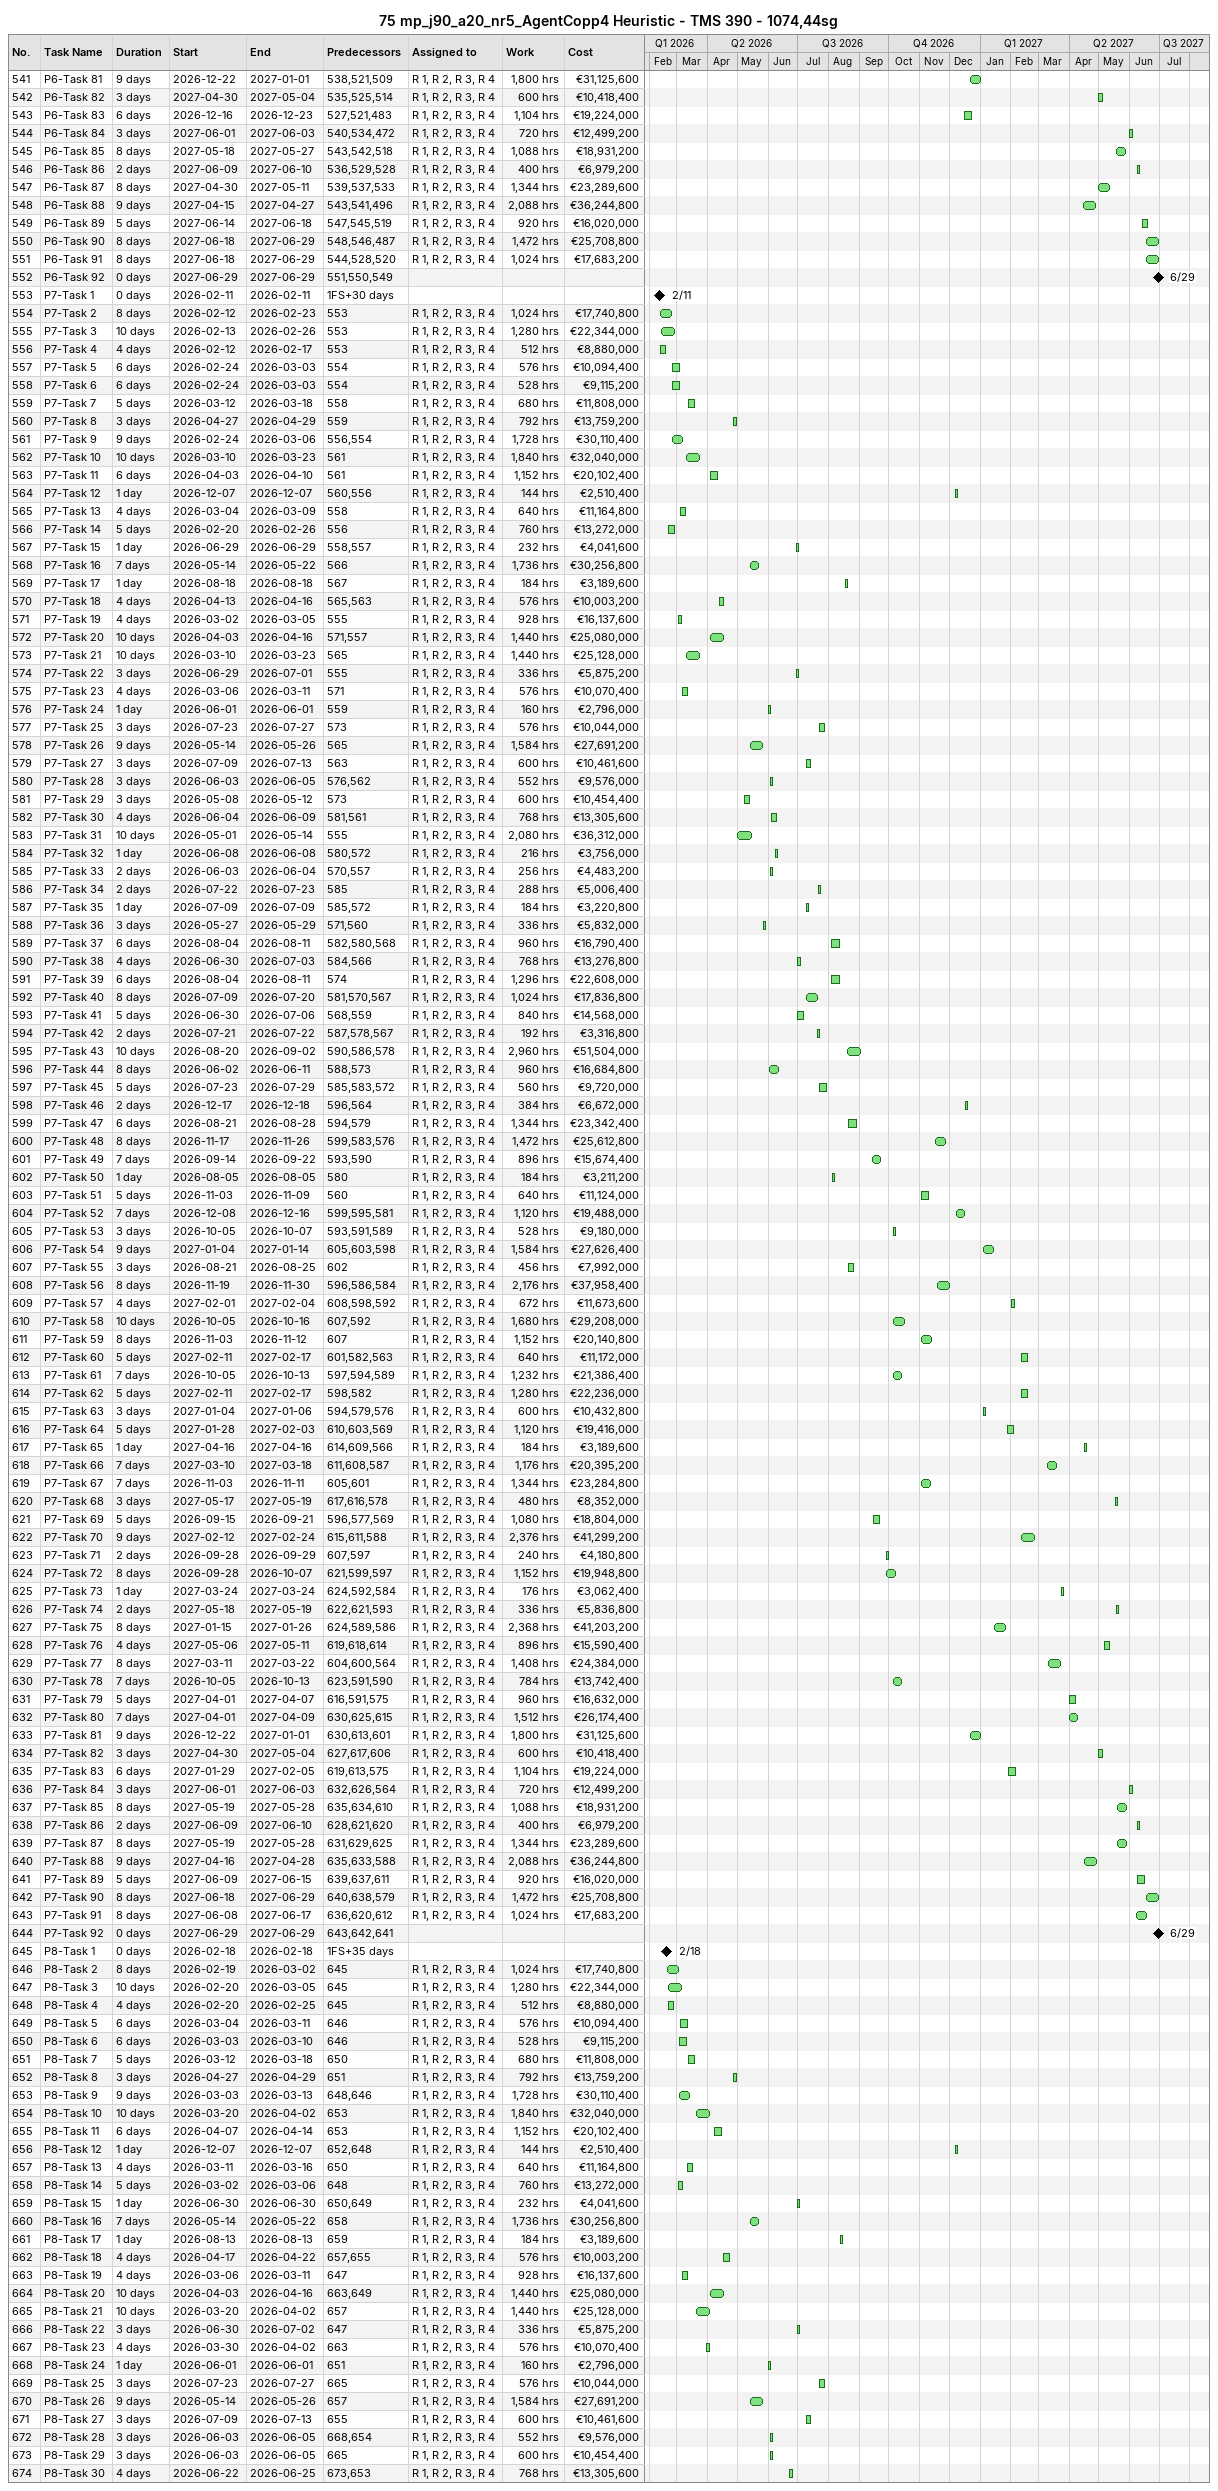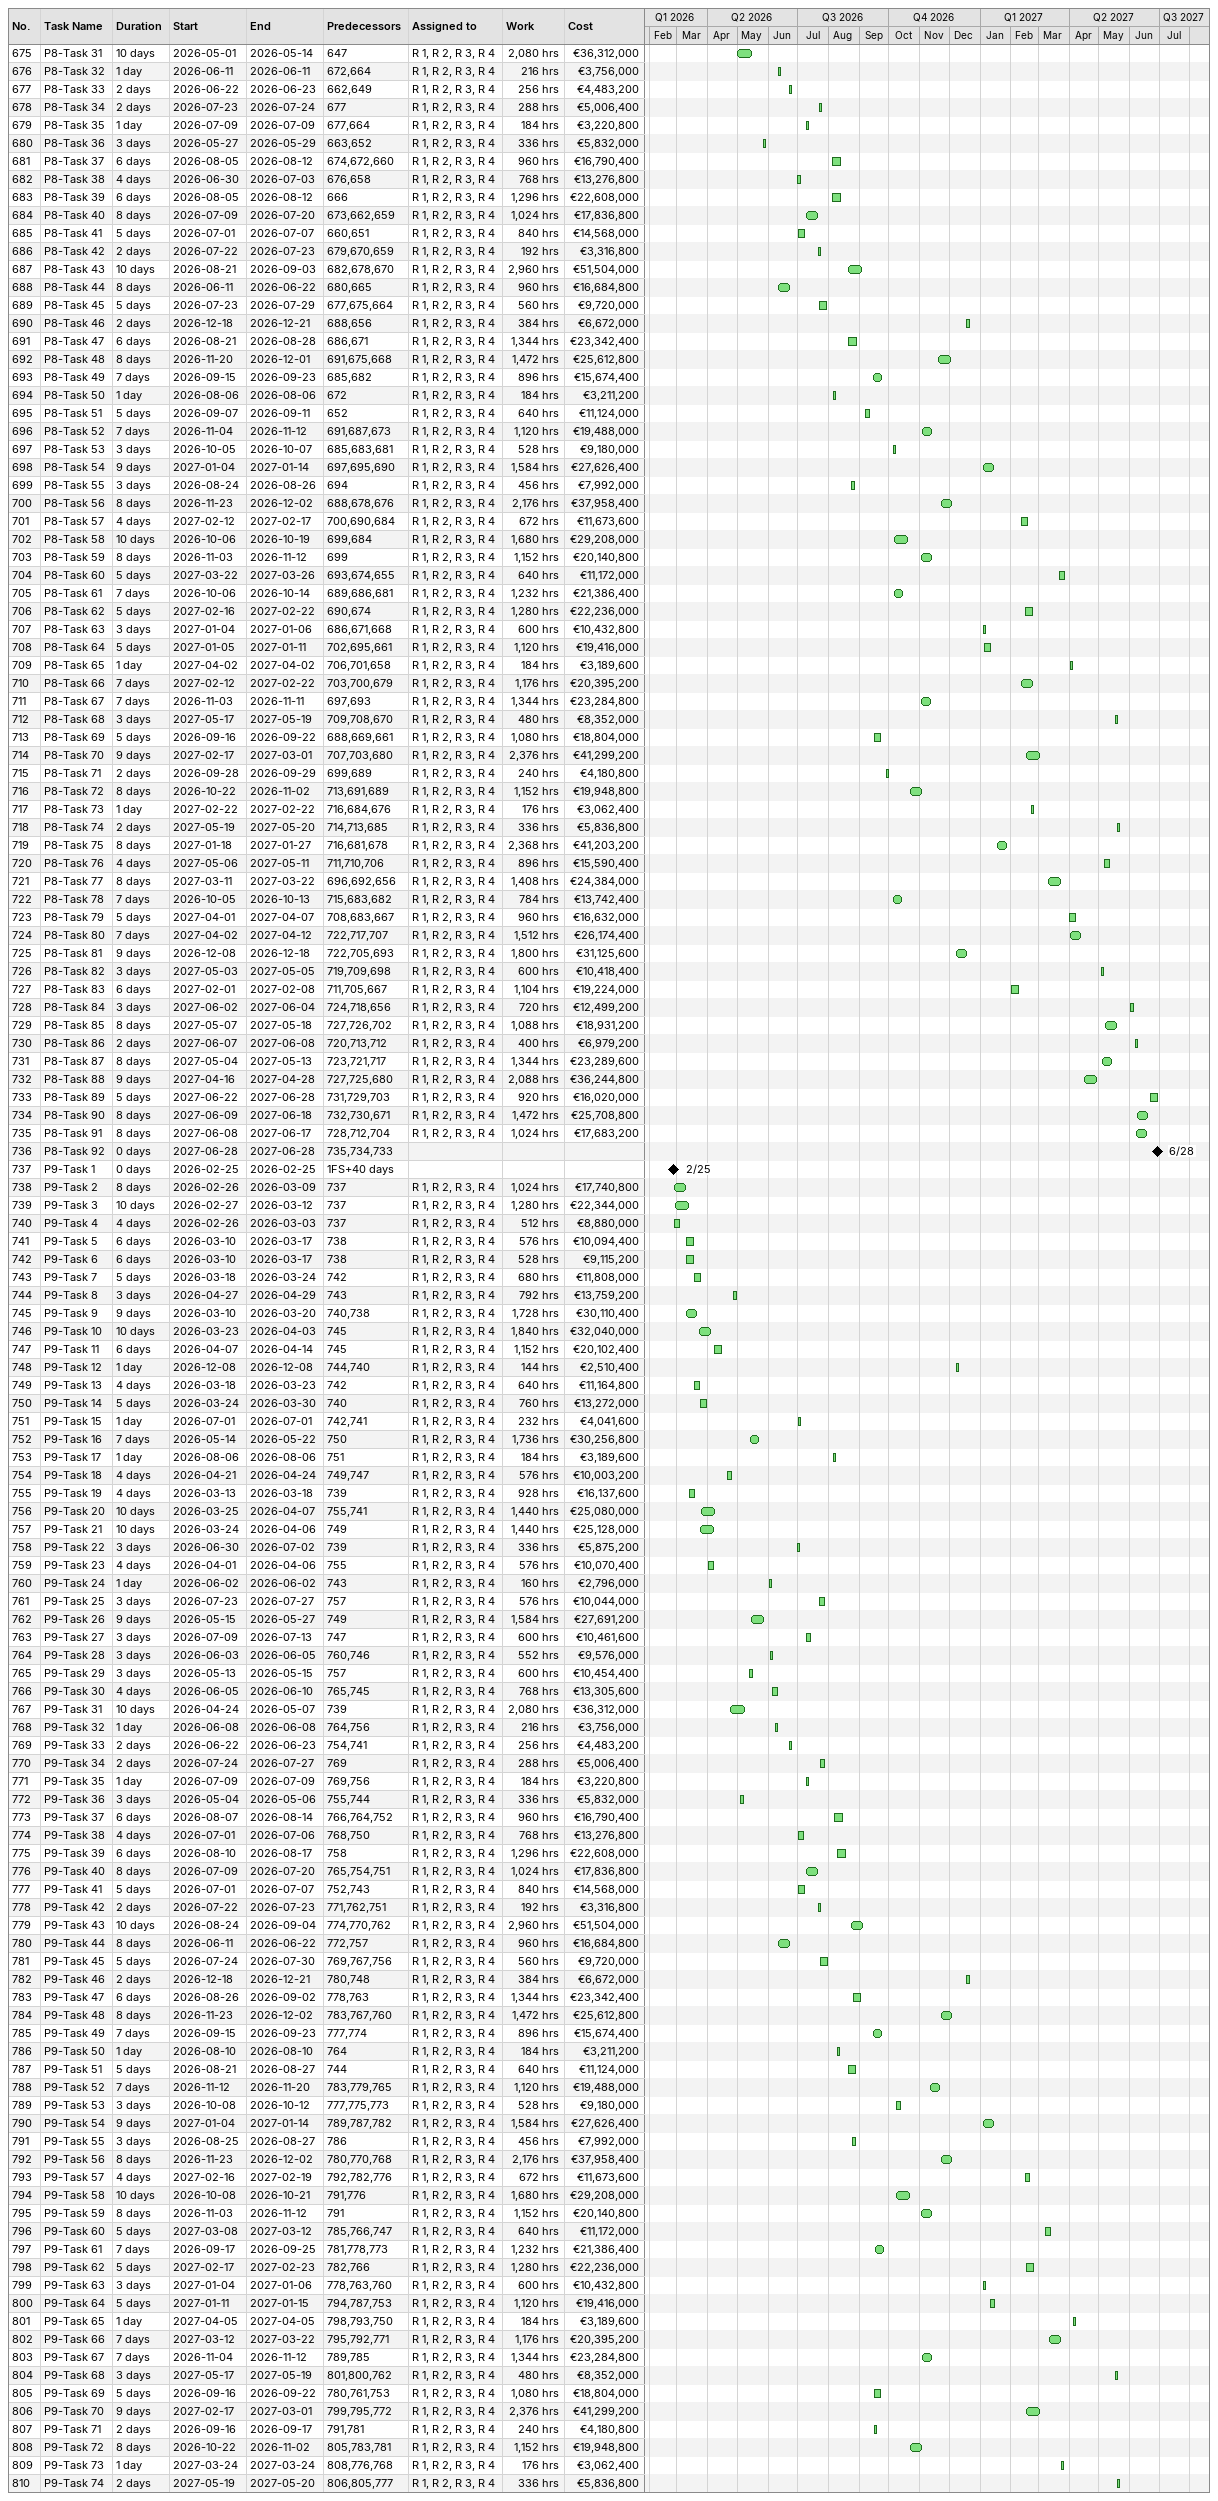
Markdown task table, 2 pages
75 mp_j90_a20_nr5_AgentCopp4 Heuristic - TMS 390 - 1074,44sg

| ID | Task | Duration | Start | Finish | Predecessors | Resources | Work (h) | Cost (€) |
|---|---|---|---|---|---|---|---|---|
| 541 | P6-Task 81 | 9d | 2026-12-22 | 2027-01-01 | 538, 521, 509 | R 1, R 2, R 3, R 4 | 1800 | 31125600 |
| 542 | P6-Task 82 | 3d | 2027-04-30 | 2027-05-04 | 535, 525, 514 | R 1, R 2, R 3, R 4 | 600 | 10418400 |
| 543 | P6-Task 83 | 6d | 2026-12-16 | 2026-12-23 | 527, 521, 483 | R 1, R 2, R 3, R 4 | 1104 | 19224000 |
| 544 | P6-Task 84 | 3d | 2027-06-01 | 2027-06-03 | 540, 534, 472 | R 1, R 2, R 3, R 4 | 720 | 12499200 |
| 545 | P6-Task 85 | 8d | 2027-05-18 | 2027-05-27 | 543, 542, 518 | R 1, R 2, R 3, R 4 | 1088 | 18931200 |
| 546 | P6-Task 86 | 2d | 2027-06-09 | 2027-06-10 | 536, 529, 528 | R 1, R 2, R 3, R 4 | 400 | 6979200 |
| 547 | P6-Task 87 | 8d | 2027-04-30 | 2027-05-11 | 539, 537, 533 | R 1, R 2, R 3, R 4 | 1344 | 23289600 |
| 548 | P6-Task 88 | 9d | 2027-04-15 | 2027-04-27 | 543, 541, 496 | R 1, R 2, R 3, R 4 | 2088 | 36244800 |
| 549 | P6-Task 89 | 5d | 2027-06-14 | 2027-06-18 | 547, 545, 519 | R 1, R 2, R 3, R 4 | 920 | 16020000 |
| 550 | P6-Task 90 | 8d | 2027-06-18 | 2027-06-29 | 548, 546, 487 | R 1, R 2, R 3, R 4 | 1472 | 25708800 |
| 551 | P6-Task 91 | 8d | 2027-06-18 | 2027-06-29 | 544, 528, 520 | R 1, R 2, R 3, R 4 | 1024 | 17683200 |
| 552 | P6-Task 92 | 0d | 2027-06-29 | 2027-06-29 | 551, 550, 549 |  |  |  |
| 553 | P7-Task 1 | 0d | 2026-02-11 | 2026-02-11 | 1FS+30d |  |  |  |
| 554 | P7-Task 2 | 8d | 2026-02-12 | 2026-02-23 | 553 | R 1, R 2, R 3, R 4 | 1024 | 17740800 |
| 555 | P7-Task 3 | 10d | 2026-02-13 | 2026-02-26 | 553 | R 1, R 2, R 3, R 4 | 1280 | 22344000 |
| 556 | P7-Task 4 | 4d | 2026-02-12 | 2026-02-17 | 553 | R 1, R 2, R 3, R 4 | 512 | 8880000 |
| 557 | P7-Task 5 | 6d | 2026-02-24 | 2026-03-03 | 554 | R 1, R 2, R 3, R 4 | 576 | 10094400 |
| 558 | P7-Task 6 | 6d | 2026-02-24 | 2026-03-03 | 554 | R 1, R 2, R 3, R 4 | 528 | 9115200 |
| 559 | P7-Task 7 | 5d | 2026-03-12 | 2026-03-18 | 558 | R 1, R 2, R 3, R 4 | 680 | 11808000 |
| 560 | P7-Task 8 | 3d | 2026-04-27 | 2026-04-29 | 559 | R 1, R 2, R 3, R 4 | 792 | 13759200 |
| 561 | P7-Task 9 | 9d | 2026-02-24 | 2026-03-06 | 556, 554 | R 1, R 2, R 3, R 4 | 1728 | 30110400 |
| 562 | P7-Task 10 | 10d | 2026-03-10 | 2026-03-23 | 561 | R 1, R 2, R 3, R 4 | 1840 | 32040000 |
| 563 | P7-Task 11 | 6d | 2026-04-03 | 2026-04-10 | 561 | R 1, R 2, R 3, R 4 | 1152 | 20102400 |
| 564 | P7-Task 12 | 1d | 2026-12-07 | 2026-12-07 | 560, 556 | R 1, R 2, R 3, R 4 | 144 | 2510400 |
| 565 | P7-Task 13 | 4d | 2026-03-04 | 2026-03-09 | 558 | R 1, R 2, R 3, R 4 | 640 | 11164800 |
| 566 | P7-Task 14 | 5d | 2026-02-20 | 2026-02-26 | 556 | R 1, R 2, R 3, R 4 | 760 | 13272000 |
| 567 | P7-Task 15 | 1d | 2026-06-29 | 2026-06-29 | 558, 557 | R 1, R 2, R 3, R 4 | 232 | 4041600 |
| 568 | P7-Task 16 | 7d | 2026-05-14 | 2026-05-22 | 566 | R 1, R 2, R 3, R 4 | 1736 | 30256800 |
| 569 | P7-Task 17 | 1d | 2026-08-18 | 2026-08-18 | 567 | R 1, R 2, R 3, R 4 | 184 | 3189600 |
| 570 | P7-Task 18 | 4d | 2026-04-13 | 2026-04-16 | 565, 563 | R 1, R 2, R 3, R 4 | 576 | 10003200 |
| 571 | P7-Task 19 | 4d | 2026-03-02 | 2026-03-05 | 555 | R 1, R 2, R 3, R 4 | 928 | 16137600 |
| 572 | P7-Task 20 | 10d | 2026-04-03 | 2026-04-16 | 571, 557 | R 1, R 2, R 3, R 4 | 1440 | 25080000 |
| 573 | P7-Task 21 | 10d | 2026-03-10 | 2026-03-23 | 565 | R 1, R 2, R 3, R 4 | 1440 | 25128000 |
| 574 | P7-Task 22 | 3d | 2026-06-29 | 2026-07-01 | 555 | R 1, R 2, R 3, R 4 | 336 | 5875200 |
| 575 | P7-Task 23 | 4d | 2026-03-06 | 2026-03-11 | 571 | R 1, R 2, R 3, R 4 | 576 | 10070400 |
| 576 | P7-Task 24 | 1d | 2026-06-01 | 2026-06-01 | 559 | R 1, R 2, R 3, R 4 | 160 | 2796000 |
| 577 | P7-Task 25 | 3d | 2026-07-23 | 2026-07-27 | 573 | R 1, R 2, R 3, R 4 | 576 | 10044000 |
| 578 | P7-Task 26 | 9d | 2026-05-14 | 2026-05-26 | 565 | R 1, R 2, R 3, R 4 | 1584 | 27691200 |
| 579 | P7-Task 27 | 3d | 2026-07-09 | 2026-07-13 | 563 | R 1, R 2, R 3, R 4 | 600 | 10461600 |
| 580 | P7-Task 28 | 3d | 2026-06-03 | 2026-06-05 | 576, 562 | R 1, R 2, R 3, R 4 | 552 | 9576000 |
| 581 | P7-Task 29 | 3d | 2026-05-08 | 2026-05-12 | 573 | R 1, R 2, R 3, R 4 | 600 | 10454400 |
| 582 | P7-Task 30 | 4d | 2026-06-04 | 2026-06-09 | 581, 561 | R 1, R 2, R 3, R 4 | 768 | 13305600 |
| 583 | P7-Task 31 | 10d | 2026-05-01 | 2026-05-14 | 555 | R 1, R 2, R 3, R 4 | 2080 | 36312000 |
| 584 | P7-Task 32 | 1d | 2026-06-08 | 2026-06-08 | 580, 572 | R 1, R 2, R 3, R 4 | 216 | 3756000 |
| 585 | P7-Task 33 | 2d | 2026-06-03 | 2026-06-04 | 570, 557 | R 1, R 2, R 3, R 4 | 256 | 4483200 |
| 586 | P7-Task 34 | 2d | 2026-07-22 | 2026-07-23 | 585 | R 1, R 2, R 3, R 4 | 288 | 5006400 |
| 587 | P7-Task 35 | 1d | 2026-07-09 | 2026-07-09 | 585, 572 | R 1, R 2, R 3, R 4 | 184 | 3220800 |
| 588 | P7-Task 36 | 3d | 2026-05-27 | 2026-05-29 | 571, 560 | R 1, R 2, R 3, R 4 | 336 | 5832000 |
| 589 | P7-Task 37 | 6d | 2026-08-04 | 2026-08-11 | 582, 580, 568 | R 1, R 2, R 3, R 4 | 960 | 16790400 |
| 590 | P7-Task 38 | 4d | 2026-06-30 | 2026-07-03 | 584, 566 | R 1, R 2, R 3, R 4 | 768 | 13276800 |
| 591 | P7-Task 39 | 6d | 2026-08-04 | 2026-08-11 | 574 | R 1, R 2, R 3, R 4 | 1296 | 22608000 |
| 592 | P7-Task 40 | 8d | 2026-07-09 | 2026-07-20 | 581, 570, 567 | R 1, R 2, R 3, R 4 | 1024 | 17836800 |
| 593 | P7-Task 41 | 5d | 2026-06-30 | 2026-07-06 | 568, 559 | R 1, R 2, R 3, R 4 | 840 | 14568000 |
| 594 | P7-Task 42 | 2d | 2026-07-21 | 2026-07-22 | 587, 578, 567 | R 1, R 2, R 3, R 4 | 192 | 3316800 |
| 595 | P7-Task 43 | 10d | 2026-08-20 | 2026-09-02 | 590, 586, 578 | R 1, R 2, R 3, R 4 | 2960 | 51504000 |
| 596 | P7-Task 44 | 8d | 2026-06-02 | 2026-06-11 | 588, 573 | R 1, R 2, R 3, R 4 | 960 | 16684800 |
| 597 | P7-Task 45 | 5d | 2026-07-23 | 2026-07-29 | 585, 583, 572 | R 1, R 2, R 3, R 4 | 560 | 9720000 |
| 598 | P7-Task 46 | 2d | 2026-12-17 | 2026-12-18 | 596, 564 | R 1, R 2, R 3, R 4 | 384 | 6672000 |
| 599 | P7-Task 47 | 6d | 2026-08-21 | 2026-08-28 | 594, 579 | R 1, R 2, R 3, R 4 | 1344 | 23342400 |
| 600 | P7-Task 48 | 8d | 2026-11-17 | 2026-11-26 | 599, 583, 576 | R 1, R 2, R 3, R 4 | 1472 | 25612800 |
| 601 | P7-Task 49 | 7d | 2026-09-14 | 2026-09-22 | 593, 590 | R 1, R 2, R 3, R 4 | 896 | 15674400 |
| 602 | P7-Task 50 | 1d | 2026-08-05 | 2026-08-05 | 580 | R 1, R 2, R 3, R 4 | 184 | 3211200 |
| 603 | P7-Task 51 | 5d | 2026-11-03 | 2026-11-09 | 560 | R 1, R 2, R 3, R 4 | 640 | 11124000 |
| 604 | P7-Task 52 | 7d | 2026-12-08 | 2026-12-16 | 599, 595, 581 | R 1, R 2, R 3, R 4 | 1120 | 19488000 |
| 605 | P7-Task 53 | 3d | 2026-10-05 | 2026-10-07 | 593, 591, 589 | R 1, R 2, R 3, R 4 | 528 | 9180000 |
| 606 | P7-Task 54 | 9d | 2027-01-04 | 2027-01-14 | 605, 603, 598 | R 1, R 2, R 3, R 4 | 1584 | 27626400 |
| 607 | P7-Task 55 | 3d | 2026-08-21 | 2026-08-25 | 602 | R 1, R 2, R 3, R 4 | 456 | 7992000 |
| 608 | P7-Task 56 | 8d | 2026-11-19 | 2026-11-30 | 596, 586, 584 | R 1, R 2, R 3, R 4 | 2176 | 37958400 |
| 609 | P7-Task 57 | 4d | 2027-02-01 | 2027-02-04 | 608, 598, 592 | R 1, R 2, R 3, R 4 | 672 | 11673600 |
| 610 | P7-Task 58 | 10d | 2026-10-05 | 2026-10-16 | 607, 592 | R 1, R 2, R 3, R 4 | 1680 | 29208000 |
| 611 | P7-Task 59 | 8d | 2026-11-03 | 2026-11-12 | 607 | R 1, R 2, R 3, R 4 | 1152 | 20140800 |
| 612 | P7-Task 60 | 5d | 2027-02-11 | 2027-02-17 | 601, 582, 563 | R 1, R 2, R 3, R 4 | 640 | 11172000 |
| 613 | P7-Task 61 | 7d | 2026-10-05 | 2026-10-13 | 597, 594, 589 | R 1, R 2, R 3, R 4 | 1232 | 21386400 |
| 614 | P7-Task 62 | 5d | 2027-02-11 | 2027-02-17 | 598, 582 | R 1, R 2, R 3, R 4 | 1280 | 22236000 |
| 615 | P7-Task 63 | 3d | 2027-01-04 | 2027-01-06 | 594, 579, 576 | R 1, R 2, R 3, R 4 | 600 | 10432800 |
| 616 | P7-Task 64 | 5d | 2027-01-28 | 2027-02-03 | 610, 603, 569 | R 1, R 2, R 3, R 4 | 1120 | 19416000 |
| 617 | P7-Task 65 | 1d | 2027-04-16 | 2027-04-16 | 614, 609, 566 | R 1, R 2, R 3, R 4 | 184 | 3189600 |
| 618 | P7-Task 66 | 7d | 2027-03-10 | 2027-03-18 | 611, 608, 587 | R 1, R 2, R 3, R 4 | 1176 | 20395200 |
| 619 | P7-Task 67 | 7d | 2026-11-03 | 2026-11-11 | 605, 601 | R 1, R 2, R 3, R 4 | 1344 | 23284800 |
| 620 | P7-Task 68 | 3d | 2027-05-17 | 2027-05-19 | 617, 616, 578 | R 1, R 2, R 3, R 4 | 480 | 8352000 |
| 621 | P7-Task 69 | 5d | 2026-09-15 | 2026-09-21 | 596, 577, 569 | R 1, R 2, R 3, R 4 | 1080 | 18804000 |
| 622 | P7-Task 70 | 9d | 2027-02-12 | 2027-02-24 | 615, 611, 588 | R 1, R 2, R 3, R 4 | 2376 | 41299200 |
| 623 | P7-Task 71 | 2d | 2026-09-28 | 2026-09-29 | 607, 597 | R 1, R 2, R 3, R 4 | 240 | 4180800 |
| 624 | P7-Task 72 | 8d | 2026-09-28 | 2026-10-07 | 621, 599, 597 | R 1, R 2, R 3, R 4 | 1152 | 19948800 |
| 625 | P7-Task 73 | 1d | 2027-03-24 | 2027-03-24 | 624, 592, 584 | R 1, R 2, R 3, R 4 | 176 | 3062400 |
| 626 | P7-Task 74 | 2d | 2027-05-18 | 2027-05-19 | 622, 621, 593 | R 1, R 2, R 3, R 4 | 336 | 5836800 |
| 627 | P7-Task 75 | 8d | 2027-01-15 | 2027-01-26 | 624, 589, 586 | R 1, R 2, R 3, R 4 | 2368 | 41203200 |
| 628 | P7-Task 76 | 4d | 2027-05-06 | 2027-05-11 | 619, 618, 614 | R 1, R 2, R 3, R 4 | 896 | 15590400 |
| 629 | P7-Task 77 | 8d | 2027-03-11 | 2027-03-22 | 604, 600, 564 | R 1, R 2, R 3, R 4 | 1408 | 24384000 |
| 630 | P7-Task 78 | 7d | 2026-10-05 | 2026-10-13 | 623, 591, 590 | R 1, R 2, R 3, R 4 | 784 | 13742400 |
| 631 | P7-Task 79 | 5d | 2027-04-01 | 2027-04-07 | 616, 591, 575 | R 1, R 2, R 3, R 4 | 960 | 16632000 |
| 632 | P7-Task 80 | 7d | 2027-04-01 | 2027-04-09 | 630, 625, 615 | R 1, R 2, R 3, R 4 | 1512 | 26174400 |
| 633 | P7-Task 81 | 9d | 2026-12-22 | 2027-01-01 | 630, 613, 601 | R 1, R 2, R 3, R 4 | 1800 | 31125600 |
| 634 | P7-Task 82 | 3d | 2027-04-30 | 2027-05-04 | 627, 617, 606 | R 1, R 2, R 3, R 4 | 600 | 10418400 |
| 635 | P7-Task 83 | 6d | 2027-01-29 | 2027-02-05 | 619, 613, 575 | R 1, R 2, R 3, R 4 | 1104 | 19224000 |
| 636 | P7-Task 84 | 3d | 2027-06-01 | 2027-06-03 | 632, 626, 564 | R 1, R 2, R 3, R 4 | 720 | 12499200 |
| 637 | P7-Task 85 | 8d | 2027-05-19 | 2027-05-28 | 635, 634, 610 | R 1, R 2, R 3, R 4 | 1088 | 18931200 |
| 638 | P7-Task 86 | 2d | 2027-06-09 | 2027-06-10 | 628, 621, 620 | R 1, R 2, R 3, R 4 | 400 | 6979200 |
| 639 | P7-Task 87 | 8d | 2027-05-19 | 2027-05-28 | 631, 629, 625 | R 1, R 2, R 3, R 4 | 1344 | 23289600 |
| 640 | P7-Task 88 | 9d | 2027-04-16 | 2027-04-28 | 635, 633, 588 | R 1, R 2, R 3, R 4 | 2088 | 36244800 |
| 641 | P7-Task 89 | 5d | 2027-06-09 | 2027-06-15 | 639, 637, 611 | R 1, R 2, R 3, R 4 | 920 | 16020000 |
| 642 | P7-Task 90 | 8d | 2027-06-18 | 2027-06-29 | 640, 638, 579 | R 1, R 2, R 3, R 4 | 1472 | 25708800 |
| 643 | P7-Task 91 | 8d | 2027-06-08 | 2027-06-17 | 636, 620, 612 | R 1, R 2, R 3, R 4 | 1024 | 17683200 |
| 644 | P7-Task 92 | 0d | 2027-06-29 | 2027-06-29 | 643, 642, 641 |  |  |  |
| 645 | P8-Task 1 | 0d | 2026-02-18 | 2026-02-18 | 1FS+35d |  |  |  |
| 646 | P8-Task 2 | 8d | 2026-02-19 | 2026-03-02 | 645 | R 1, R 2, R 3, R 4 | 1024 | 17740800 |
| 647 | P8-Task 3 | 10d | 2026-02-20 | 2026-03-05 | 645 | R 1, R 2, R 3, R 4 | 1280 | 22344000 |
| 648 | P8-Task 4 | 4d | 2026-02-20 | 2026-02-25 | 645 | R 1, R 2, R 3, R 4 | 512 | 8880000 |
| 649 | P8-Task 5 | 6d | 2026-03-04 | 2026-03-11 | 646 | R 1, R 2, R 3, R 4 | 576 | 10094400 |
| 650 | P8-Task 6 | 6d | 2026-03-03 | 2026-03-10 | 646 | R 1, R 2, R 3, R 4 | 528 | 9115200 |
| 651 | P8-Task 7 | 5d | 2026-03-12 | 2026-03-18 | 650 | R 1, R 2, R 3, R 4 | 680 | 11808000 |
| 652 | P8-Task 8 | 3d | 2026-04-27 | 2026-04-29 | 651 | R 1, R 2, R 3, R 4 | 792 | 13759200 |
| 653 | P8-Task 9 | 9d | 2026-03-03 | 2026-03-13 | 648, 646 | R 1, R 2, R 3, R 4 | 1728 | 30110400 |
| 654 | P8-Task 10 | 10d | 2026-03-20 | 2026-04-02 | 653 | R 1, R 2, R 3, R 4 | 1840 | 32040000 |
| 655 | P8-Task 11 | 6d | 2026-04-07 | 2026-04-14 | 653 | R 1, R 2, R 3, R 4 | 1152 | 20102400 |
| 656 | P8-Task 12 | 1d | 2026-12-07 | 2026-12-07 | 652, 648 | R 1, R 2, R 3, R 4 | 144 | 2510400 |
| 657 | P8-Task 13 | 4d | 2026-03-11 | 2026-03-16 | 650 | R 1, R 2, R 3, R 4 | 640 | 11164800 |
| 658 | P8-Task 14 | 5d | 2026-03-02 | 2026-03-06 | 648 | R 1, R 2, R 3, R 4 | 760 | 13272000 |
| 659 | P8-Task 15 | 1d | 2026-06-30 | 2026-06-30 | 650, 649 | R 1, R 2, R 3, R 4 | 232 | 4041600 |
| 660 | P8-Task 16 | 7d | 2026-05-14 | 2026-05-22 | 658 | R 1, R 2, R 3, R 4 | 1736 | 30256800 |
| 661 | P8-Task 17 | 1d | 2026-08-13 | 2026-08-13 | 659 | R 1, R 2, R 3, R 4 | 184 | 3189600 |
| 662 | P8-Task 18 | 4d | 2026-04-17 | 2026-04-22 | 657, 655 | R 1, R 2, R 3, R 4 | 576 | 10003200 |
| 663 | P8-Task 19 | 4d | 2026-03-06 | 2026-03-11 | 647 | R 1, R 2, R 3, R 4 | 928 | 16137600 |
| 664 | P8-Task 20 | 10d | 2026-04-03 | 2026-04-16 | 663, 649 | R 1, R 2, R 3, R 4 | 1440 | 25080000 |
| 665 | P8-Task 21 | 10d | 2026-03-20 | 2026-04-02 | 657 | R 1, R 2, R 3, R 4 | 1440 | 25128000 |
| 666 | P8-Task 22 | 3d | 2026-06-30 | 2026-07-02 | 647 | R 1, R 2, R 3, R 4 | 336 | 5875200 |
| 667 | P8-Task 23 | 4d | 2026-03-30 | 2026-04-02 | 663 | R 1, R 2, R 3, R 4 | 576 | 10070400 |
| 668 | P8-Task 24 | 1d | 2026-06-01 | 2026-06-01 | 651 | R 1, R 2, R 3, R 4 | 160 | 2796000 |
| 669 | P8-Task 25 | 3d | 2026-07-23 | 2026-07-27 | 665 | R 1, R 2, R 3, R 4 | 576 | 10044000 |
| 670 | P8-Task 26 | 9d | 2026-05-14 | 2026-05-26 | 657 | R 1, R 2, R 3, R 4 | 1584 | 27691200 |
| 671 | P8-Task 27 | 3d | 2026-07-09 | 2026-07-13 | 655 | R 1, R 2, R 3, R 4 | 600 | 10461600 |
| 672 | P8-Task 28 | 3d | 2026-06-03 | 2026-06-05 | 668, 654 | R 1, R 2, R 3, R 4 | 552 | 9576000 |
| 673 | P8-Task 29 | 3d | 2026-06-03 | 2026-06-05 | 665 | R 1, R 2, R 3, R 4 | 600 | 10454400 |
| 674 | P8-Task 30 | 4d | 2026-06-22 | 2026-06-25 | 673, 653 | R 1, R 2, R 3, R 4 | 768 | 13305600 |
| 675 | P8-Task 31 | 10d | 2026-05-01 | 2026-05-14 | 647 | R 1, R 2, R 3, R 4 | 2080 | 36312000 |
| 676 | P8-Task 32 | 1d | 2026-06-11 | 2026-06-11 | 672, 664 | R 1, R 2, R 3, R 4 | 216 | 3756000 |
| 677 | P8-Task 33 | 2d | 2026-06-22 | 2026-06-23 | 662, 649 | R 1, R 2, R 3, R 4 | 256 | 4483200 |
| 678 | P8-Task 34 | 2d | 2026-07-23 | 2026-07-24 | 677 | R 1, R 2, R 3, R 4 | 288 | 5006400 |
| 679 | P8-Task 35 | 1d | 2026-07-09 | 2026-07-09 | 677, 664 | R 1, R 2, R 3, R 4 | 184 | 3220800 |
| 680 | P8-Task 36 | 3d | 2026-05-27 | 2026-05-29 | 663, 652 | R 1, R 2, R 3, R 4 | 336 | 5832000 |
| 681 | P8-Task 37 | 6d | 2026-08-05 | 2026-08-12 | 674, 672, 660 | R 1, R 2, R 3, R 4 | 960 | 16790400 |
| 682 | P8-Task 38 | 4d | 2026-06-30 | 2026-07-03 | 676, 658 | R 1, R 2, R 3, R 4 | 768 | 13276800 |
| 683 | P8-Task 39 | 6d | 2026-08-05 | 2026-08-12 | 666 | R 1, R 2, R 3, R 4 | 1296 | 22608000 |
| 684 | P8-Task 40 | 8d | 2026-07-09 | 2026-07-20 | 673, 662, 659 | R 1, R 2, R 3, R 4 | 1024 | 17836800 |
| 685 | P8-Task 41 | 5d | 2026-07-01 | 2026-07-07 | 660, 651 | R 1, R 2, R 3, R 4 | 840 | 14568000 |
| 686 | P8-Task 42 | 2d | 2026-07-22 | 2026-07-23 | 679, 670, 659 | R 1, R 2, R 3, R 4 | 192 | 3316800 |
| 687 | P8-Task 43 | 10d | 2026-08-21 | 2026-09-03 | 682, 678, 670 | R 1, R 2, R 3, R 4 | 2960 | 51504000 |
| 688 | P8-Task 44 | 8d | 2026-06-11 | 2026-06-22 | 680, 665 | R 1, R 2, R 3, R 4 | 960 | 16684800 |
| 689 | P8-Task 45 | 5d | 2026-07-23 | 2026-07-29 | 677, 675, 664 | R 1, R 2, R 3, R 4 | 560 | 9720000 |
| 690 | P8-Task 46 | 2d | 2026-12-18 | 2026-12-21 | 688, 656 | R 1, R 2, R 3, R 4 | 384 | 6672000 |
| 691 | P8-Task 47 | 6d | 2026-08-21 | 2026-08-28 | 686, 671 | R 1, R 2, R 3, R 4 | 1344 | 23342400 |
| 692 | P8-Task 48 | 8d | 2026-11-20 | 2026-12-01 | 691, 675, 668 | R 1, R 2, R 3, R 4 | 1472 | 25612800 |
| 693 | P8-Task 49 | 7d | 2026-09-15 | 2026-09-23 | 685, 682 | R 1, R 2, R 3, R 4 | 896 | 15674400 |
| 694 | P8-Task 50 | 1d | 2026-08-06 | 2026-08-06 | 672 | R 1, R 2, R 3, R 4 | 184 | 3211200 |
| 695 | P8-Task 51 | 5d | 2026-09-07 | 2026-09-11 | 652 | R 1, R 2, R 3, R 4 | 640 | 11124000 |
| 696 | P8-Task 52 | 7d | 2026-11-04 | 2026-11-12 | 691, 687, 673 | R 1, R 2, R 3, R 4 | 1120 | 19488000 |
| 697 | P8-Task 53 | 3d | 2026-10-05 | 2026-10-07 | 685, 683, 681 | R 1, R 2, R 3, R 4 | 528 | 9180000 |
| 698 | P8-Task 54 | 9d | 2027-01-04 | 2027-01-14 | 697, 695, 690 | R 1, R 2, R 3, R 4 | 1584 | 27626400 |
| 699 | P8-Task 55 | 3d | 2026-08-24 | 2026-08-26 | 694 | R 1, R 2, R 3, R 4 | 456 | 7992000 |
| 700 | P8-Task 56 | 8d | 2026-11-23 | 2026-12-02 | 688, 678, 676 | R 1, R 2, R 3, R 4 | 2176 | 37958400 |
| 701 | P8-Task 57 | 4d | 2027-02-12 | 2027-02-17 | 700, 690, 684 | R 1, R 2, R 3, R 4 | 672 | 11673600 |
| 702 | P8-Task 58 | 10d | 2026-10-06 | 2026-10-19 | 699, 684 | R 1, R 2, R 3, R 4 | 1680 | 29208000 |
| 703 | P8-Task 59 | 8d | 2026-11-03 | 2026-11-12 | 699 | R 1, R 2, R 3, R 4 | 1152 | 20140800 |
| 704 | P8-Task 60 | 5d | 2027-03-22 | 2027-03-26 | 693, 674, 655 | R 1, R 2, R 3, R 4 | 640 | 11172000 |
| 705 | P8-Task 61 | 7d | 2026-10-06 | 2026-10-14 | 689, 686, 681 | R 1, R 2, R 3, R 4 | 1232 | 21386400 |
| 706 | P8-Task 62 | 5d | 2027-02-16 | 2027-02-22 | 690, 674 | R 1, R 2, R 3, R 4 | 1280 | 22236000 |
| 707 | P8-Task 63 | 3d | 2027-01-04 | 2027-01-06 | 686, 671, 668 | R 1, R 2, R 3, R 4 | 600 | 10432800 |
| 708 | P8-Task 64 | 5d | 2027-01-05 | 2027-01-11 | 702, 695, 661 | R 1, R 2, R 3, R 4 | 1120 | 19416000 |
| 709 | P8-Task 65 | 1d | 2027-04-02 | 2027-04-02 | 706, 701, 658 | R 1, R 2, R 3, R 4 | 184 | 3189600 |
| 710 | P8-Task 66 | 7d | 2027-02-12 | 2027-02-22 | 703, 700, 679 | R 1, R 2, R 3, R 4 | 1176 | 20395200 |
| 711 | P8-Task 67 | 7d | 2026-11-03 | 2026-11-11 | 697, 693 | R 1, R 2, R 3, R 4 | 1344 | 23284800 |
| 712 | P8-Task 68 | 3d | 2027-05-17 | 2027-05-19 | 709, 708, 670 | R 1, R 2, R 3, R 4 | 480 | 8352000 |
| 713 | P8-Task 69 | 5d | 2026-09-16 | 2026-09-22 | 688, 669, 661 | R 1, R 2, R 3, R 4 | 1080 | 18804000 |
| 714 | P8-Task 70 | 9d | 2027-02-17 | 2027-03-01 | 707, 703, 680 | R 1, R 2, R 3, R 4 | 2376 | 41299200 |
| 715 | P8-Task 71 | 2d | 2026-09-28 | 2026-09-29 | 699, 689 | R 1, R 2, R 3, R 4 | 240 | 4180800 |
| 716 | P8-Task 72 | 8d | 2026-10-22 | 2026-11-02 | 713, 691, 689 | R 1, R 2, R 3, R 4 | 1152 | 19948800 |
| 717 | P8-Task 73 | 1d | 2027-02-22 | 2027-02-22 | 716, 684, 676 | R 1, R 2, R 3, R 4 | 176 | 3062400 |
| 718 | P8-Task 74 | 2d | 2027-05-19 | 2027-05-20 | 714, 713, 685 | R 1, R 2, R 3, R 4 | 336 | 5836800 |
| 719 | P8-Task 75 | 8d | 2027-01-18 | 2027-01-27 | 716, 681, 678 | R 1, R 2, R 3, R 4 | 2368 | 41203200 |
| 720 | P8-Task 76 | 4d | 2027-05-06 | 2027-05-11 | 711, 710, 706 | R 1, R 2, R 3, R 4 | 896 | 15590400 |
| 721 | P8-Task 77 | 8d | 2027-03-11 | 2027-03-22 | 696, 692, 656 | R 1, R 2, R 3, R 4 | 1408 | 24384000 |
| 722 | P8-Task 78 | 7d | 2026-10-05 | 2026-10-13 | 715, 683, 682 | R 1, R 2, R 3, R 4 | 784 | 13742400 |
| 723 | P8-Task 79 | 5d | 2027-04-01 | 2027-04-07 | 708, 683, 667 | R 1, R 2, R 3, R 4 | 960 | 16632000 |
| 724 | P8-Task 80 | 7d | 2027-04-02 | 2027-04-12 | 722, 717, 707 | R 1, R 2, R 3, R 4 | 1512 | 26174400 |
| 725 | P8-Task 81 | 9d | 2026-12-08 | 2026-12-18 | 722, 705, 693 | R 1, R 2, R 3, R 4 | 1800 | 31125600 |
| 726 | P8-Task 82 | 3d | 2027-05-03 | 2027-05-05 | 719, 709, 698 | R 1, R 2, R 3, R 4 | 600 | 10418400 |
| 727 | P8-Task 83 | 6d | 2027-02-01 | 2027-02-08 | 711, 705, 667 | R 1, R 2, R 3, R 4 | 1104 | 19224000 |
| 728 | P8-Task 84 | 3d | 2027-06-02 | 2027-06-04 | 724, 718, 656 | R 1, R 2, R 3, R 4 | 720 | 12499200 |
| 729 | P8-Task 85 | 8d | 2027-05-07 | 2027-05-18 | 727, 726, 702 | R 1, R 2, R 3, R 4 | 1088 | 18931200 |
| 730 | P8-Task 86 | 2d | 2027-06-07 | 2027-06-08 | 720, 713, 712 | R 1, R 2, R 3, R 4 | 400 | 6979200 |
| 731 | P8-Task 87 | 8d | 2027-05-04 | 2027-05-13 | 723, 721, 717 | R 1, R 2, R 3, R 4 | 1344 | 23289600 |
| 732 | P8-Task 88 | 9d | 2027-04-16 | 2027-04-28 | 727, 725, 680 | R 1, R 2, R 3, R 4 | 2088 | 36244800 |
| 733 | P8-Task 89 | 5d | 2027-06-22 | 2027-06-28 | 731, 729, 703 | R 1, R 2, R 3, R 4 | 920 | 16020000 |
| 734 | P8-Task 90 | 8d | 2027-06-09 | 2027-06-18 | 732, 730, 671 | R 1, R 2, R 3, R 4 | 1472 | 25708800 |
| 735 | P8-Task 91 | 8d | 2027-06-08 | 2027-06-17 | 728, 712, 704 | R 1, R 2, R 3, R 4 | 1024 | 17683200 |
| 736 | P8-Task 92 | 0d | 2027-06-28 | 2027-06-28 | 735, 734, 733 |  |  |  |
| 737 | P9-Task 1 | 0d | 2026-02-25 | 2026-02-25 | 1FS+40d |  |  |  |
| 738 | P9-Task 2 | 8d | 2026-02-26 | 2026-03-09 | 737 | R 1, R 2, R 3, R 4 | 1024 | 17740800 |
| 739 | P9-Task 3 | 10d | 2026-02-27 | 2026-03-12 | 737 | R 1, R 2, R 3, R 4 | 1280 | 22344000 |
| 740 | P9-Task 4 | 4d | 2026-02-26 | 2026-03-03 | 737 | R 1, R 2, R 3, R 4 | 512 | 8880000 |
| 741 | P9-Task 5 | 6d | 2026-03-10 | 2026-03-17 | 738 | R 1, R 2, R 3, R 4 | 576 | 10094400 |
| 742 | P9-Task 6 | 6d | 2026-03-10 | 2026-03-17 | 738 | R 1, R 2, R 3, R 4 | 528 | 9115200 |
| 743 | P9-Task 7 | 5d | 2026-03-18 | 2026-03-24 | 742 | R 1, R 2, R 3, R 4 | 680 | 11808000 |
| 744 | P9-Task 8 | 3d | 2026-04-27 | 2026-04-29 | 743 | R 1, R 2, R 3, R 4 | 792 | 13759200 |
| 745 | P9-Task 9 | 9d | 2026-03-10 | 2026-03-20 | 740, 738 | R 1, R 2, R 3, R 4 | 1728 | 30110400 |
| 746 | P9-Task 10 | 10d | 2026-03-23 | 2026-04-03 | 745 | R 1, R 2, R 3, R 4 | 1840 | 32040000 |
| 747 | P9-Task 11 | 6d | 2026-04-07 | 2026-04-14 | 745 | R 1, R 2, R 3, R 4 | 1152 | 20102400 |
| 748 | P9-Task 12 | 1d | 2026-12-08 | 2026-12-08 | 744, 740 | R 1, R 2, R 3, R 4 | 144 | 2510400 |
| 749 | P9-Task 13 | 4d | 2026-03-18 | 2026-03-23 | 742 | R 1, R 2, R 3, R 4 | 640 | 11164800 |
| 750 | P9-Task 14 | 5d | 2026-03-24 | 2026-03-30 | 740 | R 1, R 2, R 3, R 4 | 760 | 13272000 |
| 751 | P9-Task 15 | 1d | 2026-07-01 | 2026-07-01 | 742, 741 | R 1, R 2, R 3, R 4 | 232 | 4041600 |
| 752 | P9-Task 16 | 7d | 2026-05-14 | 2026-05-22 | 750 | R 1, R 2, R 3, R 4 | 1736 | 30256800 |
| 753 | P9-Task 17 | 1d | 2026-08-06 | 2026-08-06 | 751 | R 1, R 2, R 3, R 4 | 184 | 3189600 |
| 754 | P9-Task 18 | 4d | 2026-04-21 | 2026-04-24 | 749, 747 | R 1, R 2, R 3, R 4 | 576 | 10003200 |
| 755 | P9-Task 19 | 4d | 2026-03-13 | 2026-03-18 | 739 | R 1, R 2, R 3, R 4 | 928 | 16137600 |
| 756 | P9-Task 20 | 10d | 2026-03-25 | 2026-04-07 | 755, 741 | R 1, R 2, R 3, R 4 | 1440 | 25080000 |
| 757 | P9-Task 21 | 10d | 2026-03-24 | 2026-04-06 | 749 | R 1, R 2, R 3, R 4 | 1440 | 25128000 |
| 758 | P9-Task 22 | 3d | 2026-06-30 | 2026-07-02 | 739 | R 1, R 2, R 3, R 4 | 336 | 5875200 |
| 759 | P9-Task 23 | 4d | 2026-04-01 | 2026-04-06 | 755 | R 1, R 2, R 3, R 4 | 576 | 10070400 |
| 760 | P9-Task 24 | 1d | 2026-06-02 | 2026-06-02 | 743 | R 1, R 2, R 3, R 4 | 160 | 2796000 |
| 761 | P9-Task 25 | 3d | 2026-07-23 | 2026-07-27 | 757 | R 1, R 2, R 3, R 4 | 576 | 10044000 |
| 762 | P9-Task 26 | 9d | 2026-05-15 | 2026-05-27 | 749 | R 1, R 2, R 3, R 4 | 1584 | 27691200 |
| 763 | P9-Task 27 | 3d | 2026-07-09 | 2026-07-13 | 747 | R 1, R 2, R 3, R 4 | 600 | 10461600 |
| 764 | P9-Task 28 | 3d | 2026-06-03 | 2026-06-05 | 760, 746 | R 1, R 2, R 3, R 4 | 552 | 9576000 |
| 765 | P9-Task 29 | 3d | 2026-05-13 | 2026-05-15 | 757 | R 1, R 2, R 3, R 4 | 600 | 10454400 |
| 766 | P9-Task 30 | 4d | 2026-06-05 | 2026-06-10 | 765, 745 | R 1, R 2, R 3, R 4 | 768 | 13305600 |
| 767 | P9-Task 31 | 10d | 2026-04-24 | 2026-05-07 | 739 | R 1, R 2, R 3, R 4 | 2080 | 36312000 |
| 768 | P9-Task 32 | 1d | 2026-06-08 | 2026-06-08 | 764, 756 | R 1, R 2, R 3, R 4 | 216 | 3756000 |
| 769 | P9-Task 33 | 2d | 2026-06-22 | 2026-06-23 | 754, 741 | R 1, R 2, R 3, R 4 | 256 | 4483200 |
| 770 | P9-Task 34 | 2d | 2026-07-24 | 2026-07-27 | 769 | R 1, R 2, R 3, R 4 | 288 | 5006400 |
| 771 | P9-Task 35 | 1d | 2026-07-09 | 2026-07-09 | 769, 756 | R 1, R 2, R 3, R 4 | 184 | 3220800 |
| 772 | P9-Task 36 | 3d | 2026-05-04 | 2026-05-06 | 755, 744 | R 1, R 2, R 3, R 4 | 336 | 5832000 |
| 773 | P9-Task 37 | 6d | 2026-08-07 | 2026-08-14 | 766, 764, 752 | R 1, R 2, R 3, R 4 | 960 | 16790400 |
| 774 | P9-Task 38 | 4d | 2026-07-01 | 2026-07-06 | 768, 750 | R 1, R 2, R 3, R 4 | 768 | 13276800 |
| 775 | P9-Task 39 | 6d | 2026-08-10 | 2026-08-17 | 758 | R 1, R 2, R 3, R 4 | 1296 | 22608000 |
| 776 | P9-Task 40 | 8d | 2026-07-09 | 2026-07-20 | 765, 754, 751 | R 1, R 2, R 3, R 4 | 1024 | 17836800 |
| 777 | P9-Task 41 | 5d | 2026-07-01 | 2026-07-07 | 752, 743 | R 1, R 2, R 3, R 4 | 840 | 14568000 |
| 778 | P9-Task 42 | 2d | 2026-07-22 | 2026-07-23 | 771, 762, 751 | R 1, R 2, R 3, R 4 | 192 | 3316800 |
| 779 | P9-Task 43 | 10d | 2026-08-24 | 2026-09-04 | 774, 770, 762 | R 1, R 2, R 3, R 4 | 2960 | 51504000 |
| 780 | P9-Task 44 | 8d | 2026-06-11 | 2026-06-22 | 772, 757 | R 1, R 2, R 3, R 4 | 960 | 16684800 |
| 781 | P9-Task 45 | 5d | 2026-07-24 | 2026-07-30 | 769, 767, 756 | R 1, R 2, R 3, R 4 | 560 | 9720000 |
| 782 | P9-Task 46 | 2d | 2026-12-18 | 2026-12-21 | 780, 748 | R 1, R 2, R 3, R 4 | 384 | 6672000 |
| 783 | P9-Task 47 | 6d | 2026-08-26 | 2026-09-02 | 778, 763 | R 1, R 2, R 3, R 4 | 1344 | 23342400 |
| 784 | P9-Task 48 | 8d | 2026-11-23 | 2026-12-02 | 783, 767, 760 | R 1, R 2, R 3, R 4 | 1472 | 25612800 |
| 785 | P9-Task 49 | 7d | 2026-09-15 | 2026-09-23 | 777, 774 | R 1, R 2, R 3, R 4 | 896 | 15674400 |
| 786 | P9-Task 50 | 1d | 2026-08-10 | 2026-08-10 | 764 | R 1, R 2, R 3, R 4 | 184 | 3211200 |
| 787 | P9-Task 51 | 5d | 2026-08-21 | 2026-08-27 | 744 | R 1, R 2, R 3, R 4 | 640 | 11124000 |
| 788 | P9-Task 52 | 7d | 2026-11-12 | 2026-11-20 | 783, 779, 765 | R 1, R 2, R 3, R 4 | 1120 | 19488000 |
| 789 | P9-Task 53 | 3d | 2026-10-08 | 2026-10-12 | 777, 775, 773 | R 1, R 2, R 3, R 4 | 528 | 9180000 |
| 790 | P9-Task 54 | 9d | 2027-01-04 | 2027-01-14 | 789, 787, 782 | R 1, R 2, R 3, R 4 | 1584 | 27626400 |
| 791 | P9-Task 55 | 3d | 2026-08-25 | 2026-08-27 | 786 | R 1, R 2, R 3, R 4 | 456 | 7992000 |
| 792 | P9-Task 56 | 8d | 2026-11-23 | 2026-12-02 | 780, 770, 768 | R 1, R 2, R 3, R 4 | 2176 | 37958400 |
| 793 | P9-Task 57 | 4d | 2027-02-16 | 2027-02-19 | 792, 782, 776 | R 1, R 2, R 3, R 4 | 672 | 11673600 |
| 794 | P9-Task 58 | 10d | 2026-10-08 | 2026-10-21 | 791, 776 | R 1, R 2, R 3, R 4 | 1680 | 29208000 |
| 795 | P9-Task 59 | 8d | 2026-11-03 | 2026-11-12 | 791 | R 1, R 2, R 3, R 4 | 1152 | 20140800 |
| 796 | P9-Task 60 | 5d | 2027-03-08 | 2027-03-12 | 785, 766, 747 | R 1, R 2, R 3, R 4 | 640 | 11172000 |
| 797 | P9-Task 61 | 7d | 2026-09-17 | 2026-09-25 | 781, 778, 773 | R 1, R 2, R 3, R 4 | 1232 | 21386400 |
| 798 | P9-Task 62 | 5d | 2027-02-17 | 2027-02-23 | 782, 766 | R 1, R 2, R 3, R 4 | 1280 | 22236000 |
| 799 | P9-Task 63 | 3d | 2027-01-04 | 2027-01-06 | 778, 763, 760 | R 1, R 2, R 3, R 4 | 600 | 10432800 |
| 800 | P9-Task 64 | 5d | 2027-01-11 | 2027-01-15 | 794, 787, 753 | R 1, R 2, R 3, R 4 | 1120 | 19416000 |
| 801 | P9-Task 65 | 1d | 2027-04-05 | 2027-04-05 | 798, 793, 750 | R 1, R 2, R 3, R 4 | 184 | 3189600 |
| 802 | P9-Task 66 | 7d | 2027-03-12 | 2027-03-22 | 795, 792, 771 | R 1, R 2, R 3, R 4 | 1176 | 20395200 |
| 803 | P9-Task 67 | 7d | 2026-11-04 | 2026-11-12 | 789, 785 | R 1, R 2, R 3, R 4 | 1344 | 23284800 |
| 804 | P9-Task 68 | 3d | 2027-05-17 | 2027-05-19 | 801, 800, 762 | R 1, R 2, R 3, R 4 | 480 | 8352000 |
| 805 | P9-Task 69 | 5d | 2026-09-16 | 2026-09-22 | 780, 761, 753 | R 1, R 2, R 3, R 4 | 1080 | 18804000 |
| 806 | P9-Task 70 | 9d | 2027-02-17 | 2027-03-01 | 799, 795, 772 | R 1, R 2, R 3, R 4 | 2376 | 41299200 |
| 807 | P9-Task 71 | 2d | 2026-09-16 | 2026-09-17 | 791, 781 | R 1, R 2, R 3, R 4 | 240 | 4180800 |
| 808 | P9-Task 72 | 8d | 2026-10-22 | 2026-11-02 | 805, 783, 781 | R 1, R 2, R 3, R 4 | 1152 | 19948800 |
| 809 | P9-Task 73 | 1d | 2027-03-24 | 2027-03-24 | 808, 776, 768 | R 1, R 2, R 3, R 4 | 176 | 3062400 |
| 810 | P9-Task 74 | 2d | 2027-05-19 | 2027-05-20 | 806, 805, 777 | R 1, R 2, R 3, R 4 | 336 | 5836800 |
